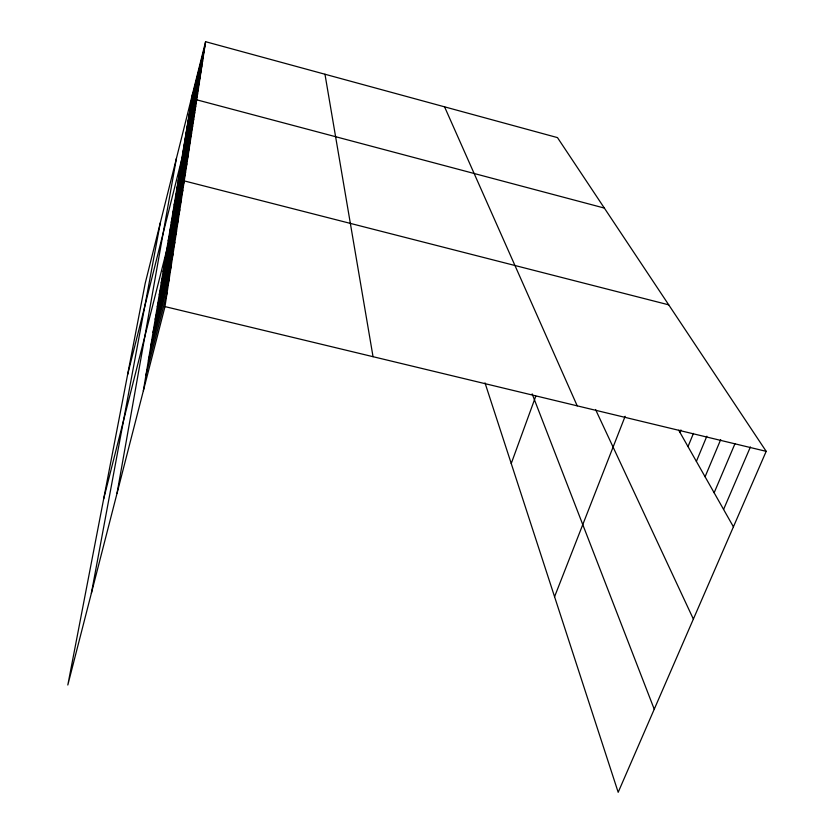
<?xml version="1.0" encoding="UTF-8"?>
<svg xmlns="http://www.w3.org/2000/svg" width="834" height="834" viewBox="0 0 834 834"><rect width="100%" height="100%" fill="white"/><g stroke="black" fill="none" stroke-linecap="round" stroke-linejoin="round"><path stroke-width="1.25" d="M205.591 41.7L145.189 283.362L67.815 685.016L164.976 306.599L205.591 41.7L557.477 137.61L766.185 451.34L618.182 792.3L485.013 382.9M143.354 390.833L192.602 93.658M117 493.436L176.433 158.335M91.365 593.308L160.326 222.803M191.737 98.86L204.883 46.297M190.85 104.198L204.163 51.01M189.943 109.681L203.423 55.847M189.016 115.311L202.652 60.819M188.057 121.086L201.87 65.928M187.077 127.029L201.067 71.182M186.065 133.127L200.243 76.582M185.023 139.403L199.389 82.139M183.949 145.856L198.513 87.862M182.844 152.507L197.606 93.752M127.623 374.56L196.678 99.809L604.348 208.073M180.551 166.393L195.719 106.064M179.341 173.66L194.729 112.507M178.101 181.145L193.717 119.147M176.818 188.859L192.664 126.007M175.505 196.834L191.58 133.086M174.139 205.06L190.454 140.393M172.732 213.556L189.297 147.952M171.272 222.344L188.098 155.77M169.771 231.425L186.858 163.86M168.207 240.817L185.575 172.231M103.677 498.878L184.251 180.905L668.722 304.837M164.882 260.938L182.823 190.183M163.089 271.717L181.353 199.806M161.233 282.924L179.821 209.814M159.304 294.558L178.215 220.218M157.303 306.662L176.558 231.039M155.207 319.255L174.827 242.329M153.039 332.38L173.024 254.089M150.766 346.058L171.147 266.359M148.4 360.34L169.177 279.171M145.929 375.248L167.123 292.578M511.242 463.527L535.762 396.233M554.568 596.737L625.135 416.291M679.95 432.366L680.93 429.958M688.008 446.607L693.45 433.388M696.38 461.39L706.846 436.203M705.084 476.767L720.691 439.633M714.144 492.779L734.983 443.678M723.578 509.449L750.391 446.982M164.976 306.599L766.185 451.34M678.751 430.261L733.42 526.817M595.549 409.525L693.367 619.089M444.564 106.835L577.211 405.845M532.155 393.877L654.242 709.223M324.968 74.236L373.038 356.691"/></g></svg>
